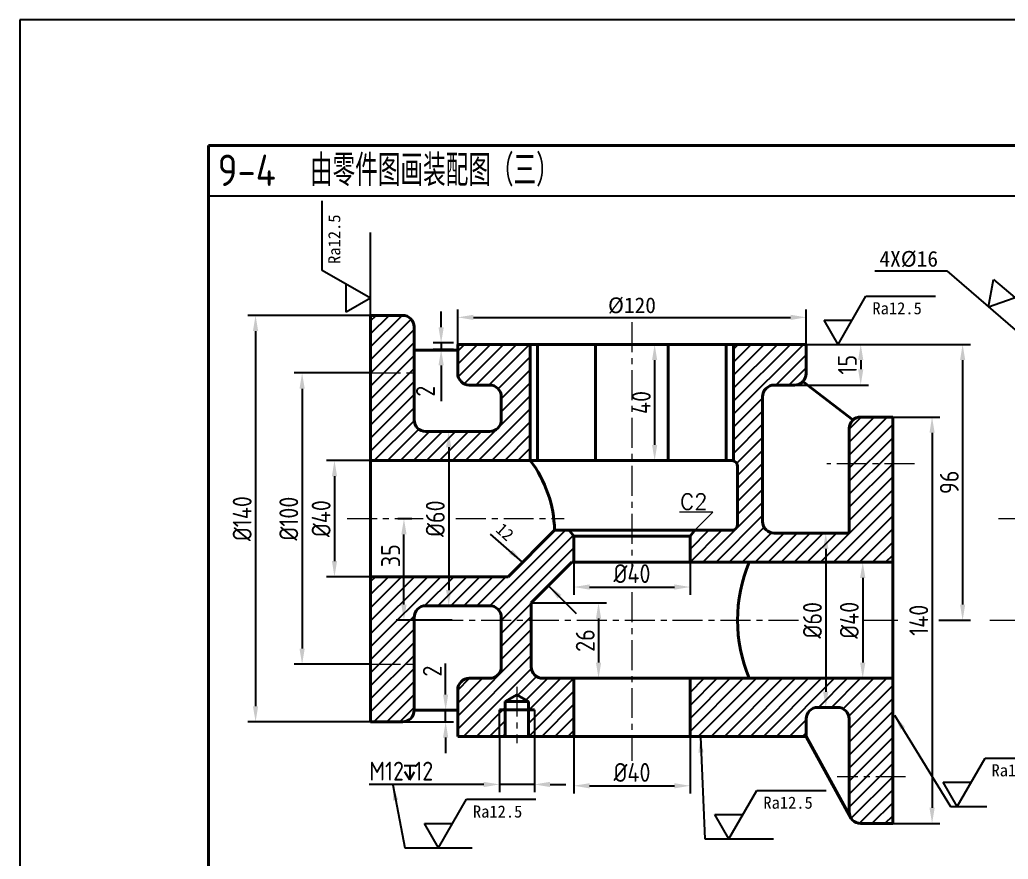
# Model space of a CAD drawing. Header units: millimetres. Extents: x 645 to 2308, y 762 to 2069.
# Drawn here: x 662 to 819.3, y 1595.6 to 1729.2 of the extents above; entities that cross this region are included whole.
import ezdxf

# ---------------------------------------------------------------- set-up
doc = ezdxf.new("R2010")
doc.units = ezdxf.units.MM
doc.linetypes.add('CENTER', pattern=[50.8, 31.75, -6.35, 6.35, -6.35])
doc.layers.add('文字', color=7, linetype='Continuous')
doc.layers.add('细实线', color=7, linetype='Continuous')
for name, color, linetype, lineweight in [('点划线', 7, 'CENTER', 15), ('点画线', 7, 'CENTER', 15), ('粗实线', 7, 'Continuous', 40)]:
    doc.layers.add(name, color=color, linetype=linetype, lineweight=lineweight)
doc.styles.add('HZ', font='txt.shx', dxfattribs={"bigfont": 'gbcbig.shx'})
doc.styles.add('汉字', font='gbenor.shx', dxfattribs={"bigfont": 'gbcbig.shx'})
doc.dimstyles.new('111', dxfattribs={"dimtxt": 3, "dimasz": 2.5, "dimexe": 1.25, "dimexo": 0.625, "dimgap": 1, "dimtad": 1, "dimdsep": 46, "dimtxsty": '汉字', "dimcen": 2.5, "dimadec": 0, "dimazin": 0, "dimtfac": 1, "dimtmove": 0, "dimatfit": 3, "dimfxl": 0, "dimarcsym": 0})
doc.dimstyles.new('ISO-25', dxfattribs={"dimtxt": 3, "dimasz": 2.5, "dimexe": 1.25, "dimexo": 0, "dimtad": 1, "dimdec": 0, "dimdsep": 46, "dimtxsty": '汉字', "dimcen": 2.5, "dimadec": 0, "dimazin": 0, "dimtfac": 1, "dimtdec": 0, "dimtmove": 0, "dimatfit": 3, "dimfxl": 0, "dimarcsym": 0})
doc.dimstyles.new('水平', dxfattribs={"dimtxt": 2.5, "dimasz": 2.5, "dimexe": 1.25, "dimexo": 0, "dimtad": 1, "dimtih": 1, "dimtoh": 1, "dimdsep": 46, "dimtxsty": 'Standard', "dimcen": 2.5, "dimadec": 0, "dimazin": 2, "dimtfac": 1, "dimtmove": 0, "dimatfit": 3, "dimfxl": 0, "dimarcsym": 0})
doc.dimstyles.new('直径', dxfattribs={"dimtxt": 2.5, "dimasz": 2.5, "dimexe": 1.25, "dimexo": 0, "dimtad": 1, "dimtoh": 1, "dimdsep": 46, "dimtxsty": 'Standard', "dimcen": 2.5, "dimadec": 0, "dimazin": 2, "dimtfac": 1, "dimtmove": 0, "dimatfit": 3, "dimldrblk": 'NONE', "dimfxl": 0, "dimarcsym": 0})
pattern_1 = [(45, (551.1057, 1242.816), (-1.0372196, 1.0372196), [])]

# ---------------------------------------------------------------- blocks, each defined once
blk = doc.blocks.new('*D324')
at = {"layer": 'Defpoints', "color": 0, "transparency": 16777216}
for p in [(787.15, 1681.87), (731.71, 1677.56), (787.15, 1677.56)]:
    blk.add_point(p, dxfattribs=at)
at = {"layer": '细实线', "color": 0, "lineweight": -2, "transparency": 16777216}
for p, q in [((731.71, 1677.56), (731.71, 1683.12)), ((787.15, 1677.56), (787.15, 1683.12)), ((734.21, 1681.87), (784.65, 1681.87))]:
    blk.add_line(p, q, dxfattribs=at)
at = {"layer": '细实线', "color": 0, "transparency": 16777216}
for points in [[(734.21, 1682.28), (734.21, 1681.45), (731.71, 1681.87)], [(784.65, 1682.28), (784.65, 1681.45), (787.15, 1681.87)]]:
    blk.add_solid(points, dxfattribs=at)
at = {"layer": '细实线', "color": 0, "transparency": 16777216, "insert": (759.43, 1683.74), "char_height": 2.5, "attachment_point": 5}
blk.add_mtext('%%c120', dxfattribs=at)
blk = doc.blocks.new('_None')
blk = doc.blocks.new('*D325')
at = {"layer": 'Defpoints', "color": 0, "transparency": 16777216}
for p in [(717.85, 1682.18), (699.55, 1617.5), (717.85, 1617.5)]:
    blk.add_point(p, dxfattribs=at)
at = {"layer": '细实线', "color": 0, "lineweight": -2, "transparency": 16777216}
for p, q in [((717.85, 1682.18), (698.3, 1682.18)), ((699.55, 1679.68), (699.55, 1620)), ((717.85, 1617.5), (698.3, 1617.5))]:
    blk.add_line(p, q, dxfattribs=at)
at = {"layer": '细实线', "color": 0, "transparency": 16777216}
for points in [[(699.13, 1679.68), (699.97, 1679.68), (699.55, 1682.18)], [(699.13, 1620), (699.97, 1620), (699.55, 1617.5)]]:
    blk.add_solid(points, dxfattribs=at)
at = {"layer": '细实线', "color": 0, "transparency": 16777216, "insert": (697.42, 1649.84), "char_height": 3, "attachment_point": 5, "rotation": 90, "style": '汉字'}
blk.add_mtext('%%C140', dxfattribs=at)
blk = doc.blocks.new('*D326')
at = {"layer": 'Defpoints', "color": 0, "transparency": 16777216}
for p in [(717.85, 1673.02), (706.95, 1626.66), (717.85, 1626.66)]:
    blk.add_point(p, dxfattribs=at)
at = {"layer": '细实线', "color": 0, "lineweight": -2, "transparency": 16777216}
for p, q in [((717.85, 1673.02), (705.7, 1673.02)), ((706.95, 1670.52), (706.95, 1629.16)), ((717.85, 1626.66), (705.7, 1626.66))]:
    blk.add_line(p, q, dxfattribs=at)
at = {"layer": '细实线', "color": 0, "transparency": 16777216}
for points in [[(706.54, 1670.52), (707.37, 1670.52), (706.95, 1673.02)], [(706.54, 1629.16), (707.37, 1629.16), (706.95, 1626.66)]]:
    blk.add_solid(points, dxfattribs=at)
at = {"layer": '细实线', "color": 0, "transparency": 16777216, "insert": (704.83, 1649.84), "char_height": 3, "attachment_point": 5, "rotation": 90, "style": '汉字'}
blk.add_mtext('%%C100', dxfattribs=at)
blk = doc.blocks.new('*D327')
at = {"layer": 'Defpoints', "color": 0, "transparency": 16777216}
for p in [(717.85, 1659.08), (712.1, 1640.6), (717.85, 1640.6)]:
    blk.add_point(p, dxfattribs=at)
at = {"layer": '细实线', "color": 0, "lineweight": -2, "transparency": 16777216}
for p, q in [((717.85, 1659.08), (710.85, 1659.08)), ((712.1, 1656.58), (712.1, 1643.1)), ((717.85, 1640.6), (710.85, 1640.6))]:
    blk.add_line(p, q, dxfattribs=at)
at = {"layer": '细实线', "color": 0, "transparency": 16777216}
for points in [[(711.69, 1656.58), (712.52, 1656.58), (712.1, 1659.08)], [(711.69, 1643.1), (712.52, 1643.1), (712.1, 1640.6)]]:
    blk.add_solid(points, dxfattribs=at)
at = {"layer": '细实线', "color": 0, "transparency": 16777216, "insert": (709.98, 1649.84), "char_height": 3, "attachment_point": 5, "rotation": 90, "style": '汉字'}
blk.add_mtext('%%C40', dxfattribs=at)
blk = doc.blocks.new('*D328')
at = {"layer": 'Defpoints', "color": 0, "transparency": 16777216}
for p in [(732.41, 1663.7), (730.27, 1635.98), (732.41, 1635.98)]:
    blk.add_point(p, dxfattribs=at)
at = {"layer": '细实线', "color": 0, "lineweight": -2, "transparency": 16777216}
for p, q in [((732.41, 1663.7), (729.02, 1663.7)), ((730.27, 1661.2), (730.27, 1638.48)), ((732.41, 1635.98), (729.02, 1635.98))]:
    blk.add_line(p, q, dxfattribs=at)
at = {"layer": '细实线', "color": 0, "transparency": 16777216}
for points in [[(729.85, 1661.2), (730.68, 1661.2), (730.27, 1663.7)], [(729.85, 1638.48), (730.68, 1638.48), (730.27, 1635.98)]]:
    blk.add_solid(points, dxfattribs=at)
at = {"layer": '细实线', "color": 0, "transparency": 16777216, "insert": (728.14, 1649.84), "char_height": 3, "attachment_point": 5, "rotation": 90, "style": '汉字'}
blk.add_mtext('%%C60', dxfattribs=at)
blk = doc.blocks.new('*D329')
at = {"layer": 'Defpoints', "color": 0, "transparency": 16777216}
for p in [(722.18, 1649.84), (723.15, 1649.84), (730.84, 1633.67)]:
    blk.add_point(p, dxfattribs=at)
at = {"layer": '细实线', "color": 0, "lineweight": -2, "transparency": 16777216}
for p, q in [((722.18, 1649.84), (724.4, 1649.84)), ((723.15, 1636.17), (723.15, 1647.34)), ((730.84, 1633.67), (721.9, 1633.67))]:
    blk.add_line(p, q, dxfattribs=at)
at = {"layer": '细实线', "color": 0, "transparency": 16777216}
for points in [[(722.74, 1647.34), (723.57, 1647.34), (723.15, 1649.84)], [(722.74, 1636.17), (723.57, 1636.17), (723.15, 1633.67)]]:
    blk.add_solid(points, dxfattribs=at)
at = {"layer": '细实线', "color": 0, "transparency": 16777216, "insert": (721.03, 1643.94), "char_height": 3, "attachment_point": 5, "rotation": 90, "style": '汉字'}
blk.add_mtext('35', dxfattribs=at)
blk = doc.blocks.new('*D330')
at = {"layer": 'Defpoints', "color": 0, "transparency": 16777216}
for p in [(726.82, 1619.35), (729.79, 1619.35), (722.93, 1617.5)]:
    blk.add_point(p, dxfattribs=at)
at = {"layer": '细实线', "color": 0, "lineweight": -2, "transparency": 16777216}
for p, q in [((729.79, 1621.85), (729.79, 1626.81)), ((726.82, 1619.35), (731.04, 1619.35)), ((729.79, 1617.5), (729.79, 1619.35)), ((722.93, 1617.5), (731.04, 1617.5)), ((729.79, 1615), (729.79, 1612.5))]:
    blk.add_line(p, q, dxfattribs=at)
at = {"layer": '细实线', "color": 0, "transparency": 16777216}
for points in [[(729.37, 1621.85), (730.2, 1621.85), (729.79, 1619.35)], [(729.37, 1615), (730.2, 1615), (729.79, 1617.5)]]:
    blk.add_solid(points, dxfattribs=at)
at = {"layer": '细实线', "color": 0, "transparency": 16777216, "insert": (727.66, 1625.58), "char_height": 3, "attachment_point": 5, "rotation": 90, "style": '汉字'}
blk.add_mtext('2', dxfattribs=at)
blk = doc.blocks.new('*D331')
at = {"layer": 'Defpoints', "color": 0, "transparency": 16777216}
for p in [(738.36, 1615.19), (743.9, 1615.19), (743.9, 1607.55)]:
    blk.add_point(p, dxfattribs=at)
at = {"layer": '细实线', "color": 0, "lineweight": -2, "transparency": 16777216}
for p, q in [((738.36, 1615.19), (738.36, 1606.3)), ((743.9, 1615.19), (743.9, 1606.3)), ((735.86, 1607.55), (717.6, 1607.55)), ((743.9, 1607.55), (738.36, 1607.55)), ((746.4, 1607.55), (748.9, 1607.55))]:
    blk.add_line(p, q, dxfattribs=at)
at = {"layer": '细实线', "color": 0, "transparency": 16777216}
for points in [[(735.86, 1607.96), (735.86, 1607.13), (738.36, 1607.55)], [(746.4, 1607.96), (746.4, 1607.13), (743.9, 1607.55)]]:
    blk.add_solid(points, dxfattribs=at)
at = {"layer": '细实线', "color": 0, "transparency": 16777216, "insert": (722.73, 1609.67), "char_height": 3, "attachment_point": 5, "style": '汉字'}
blk.add_mtext('M12 12', dxfattribs=at)
blk = doc.blocks.new('*D332')
at = {"layer": 'Defpoints', "color": 0, "transparency": 16777216}
for p in [(759.43, 1677.56), (759.43, 1659.08), (763.04, 1659.08)]:
    blk.add_point(p, dxfattribs=at)
at = {"layer": '细实线', "color": 0, "lineweight": -2, "transparency": 16777216}
for p, q in [((759.43, 1677.56), (764.29, 1677.56)), ((763.04, 1675.06), (763.04, 1661.58)), ((759.43, 1659.08), (764.29, 1659.08))]:
    blk.add_line(p, q, dxfattribs=at)
at = {"layer": '细实线', "color": 0, "transparency": 16777216}
for points in [[(762.62, 1675.06), (763.45, 1675.06), (763.04, 1677.56)], [(762.62, 1661.58), (763.45, 1661.58), (763.04, 1659.08)]]:
    blk.add_solid(points, dxfattribs=at)
at = {"layer": '细实线', "color": 0, "transparency": 16777216, "insert": (760.91, 1668.32), "char_height": 3, "attachment_point": 5, "rotation": 90, "style": '汉字'}
blk.add_mtext('40', dxfattribs=at)
blk = doc.blocks.new('*D333')
at = {"layer": 'Defpoints', "color": 0, "transparency": 16777216}
for p in [(787.15, 1677.56), (782.06, 1671.1), (795.82, 1671.1)]:
    blk.add_point(p, dxfattribs=at)
at = {"layer": '细实线', "color": 0, "lineweight": -2, "transparency": 16777216}
for p, q in [((787.15, 1677.56), (797.07, 1677.56)), ((795.82, 1675.06), (795.82, 1673.6)), ((782.06, 1671.1), (797.07, 1671.1))]:
    blk.add_line(p, q, dxfattribs=at)
at = {"layer": '细实线', "color": 0, "transparency": 16777216}
for points in [[(795.41, 1675.06), (796.24, 1675.06), (795.82, 1677.56)], [(795.41, 1673.6), (796.24, 1673.6), (795.82, 1671.1)]]:
    blk.add_solid(points, dxfattribs=at)
at = {"layer": '细实线', "color": 0, "transparency": 16777216, "insert": (793.7, 1674.33), "char_height": 3, "attachment_point": 5, "rotation": 90, "style": '汉字'}
blk.add_mtext('15', dxfattribs=at)
blk = doc.blocks.new('*D334')
at = {"layer": 'Defpoints', "color": 0, "transparency": 16777216}
for p in [(743.41, 1636.45), (750.19, 1624.43), (754.11, 1624.43)]:
    blk.add_point(p, dxfattribs=at)
at = {"layer": '细实线', "color": 0, "lineweight": -2, "transparency": 16777216}
for p, q in [((743.41, 1636.45), (755.36, 1636.45)), ((754.11, 1633.95), (754.11, 1626.93)), ((750.19, 1624.43), (755.36, 1624.43))]:
    blk.add_line(p, q, dxfattribs=at)
at = {"layer": '细实线', "color": 0, "transparency": 16777216}
for points in [[(753.7, 1633.95), (754.53, 1633.95), (754.11, 1636.45)], [(753.7, 1626.93), (754.53, 1626.93), (754.11, 1624.43)]]:
    blk.add_solid(points, dxfattribs=at)
at = {"layer": '细实线', "color": 0, "transparency": 16777216, "insert": (751.99, 1630.44), "char_height": 3, "attachment_point": 5, "rotation": 90, "style": '汉字'}
blk.add_mtext('26', dxfattribs=at)
blk = doc.blocks.new('*D335')
at = {"layer": 'Defpoints', "color": 0, "transparency": 16777216}
for p in [(750.19, 1642.91), (768.67, 1642.91), (768.67, 1638.96)]:
    blk.add_point(p, dxfattribs=at)
at = {"layer": '细实线', "color": 0, "lineweight": -2, "transparency": 16777216}
for p, q in [((750.19, 1642.91), (750.19, 1637.71)), ((768.67, 1642.91), (768.67, 1637.71)), ((752.69, 1638.96), (766.17, 1638.96))]:
    blk.add_line(p, q, dxfattribs=at)
at = {"layer": '细实线', "color": 0, "transparency": 16777216}
for points in [[(752.69, 1639.38), (752.69, 1638.54), (750.19, 1638.96)], [(766.17, 1639.38), (766.17, 1638.54), (768.67, 1638.96)]]:
    blk.add_solid(points, dxfattribs=at)
at = {"layer": '细实线', "color": 0, "transparency": 16777216, "insert": (759.43, 1641.09), "char_height": 3, "attachment_point": 5, "style": '汉字'}
blk.add_mtext('%%C40', dxfattribs=at)
blk = doc.blocks.new('*D336')
at = {"layer": 'Defpoints', "color": 0, "transparency": 16777216}
for p in [(788.32, 1647.53), (790.26, 1619.81), (790.56, 1619.81)]:
    blk.add_point(p, dxfattribs=at)
at = {"layer": '细实线', "color": 0, "lineweight": -2, "transparency": 16777216}
for p, q in [((788.32, 1647.53), (791.51, 1647.53)), ((790.26, 1645.03), (790.26, 1622.31)), ((790.56, 1619.81), (789.01, 1619.81))]:
    blk.add_line(p, q, dxfattribs=at)
at = {"layer": '细实线', "color": 0, "transparency": 16777216}
for points in [[(789.84, 1645.03), (790.68, 1645.03), (790.26, 1647.53)], [(789.84, 1622.31), (790.68, 1622.31), (790.26, 1619.81)]]:
    blk.add_solid(points, dxfattribs=at)
at = {"layer": '细实线', "color": 0, "transparency": 16777216, "insert": (788.14, 1633.67), "char_height": 3, "attachment_point": 5, "rotation": 90, "style": '汉字'}
blk.add_mtext('%%C60', dxfattribs=at)
blk = doc.blocks.new('*D337')
at = {"layer": 'Defpoints', "color": 0, "transparency": 16777216}
for p in [(800.91, 1642.91), (796.14, 1624.43), (800.91, 1624.43)]:
    blk.add_point(p, dxfattribs=at)
at = {"layer": '细实线', "color": 0, "lineweight": -2, "transparency": 16777216}
for p, q in [((800.91, 1642.91), (794.89, 1642.91)), ((796.14, 1640.41), (796.14, 1626.93)), ((800.91, 1624.43), (794.89, 1624.43))]:
    blk.add_line(p, q, dxfattribs=at)
at = {"layer": '细实线', "color": 0, "transparency": 16777216}
for points in [[(795.72, 1640.41), (796.56, 1640.41), (796.14, 1642.91)], [(795.72, 1626.93), (796.56, 1626.93), (796.14, 1624.43)]]:
    blk.add_solid(points, dxfattribs=at)
at = {"layer": '细实线', "color": 0, "transparency": 16777216, "insert": (794.01, 1633.67), "char_height": 3, "attachment_point": 5, "rotation": 90, "style": '汉字'}
blk.add_mtext('%%C40', dxfattribs=at)
blk = doc.blocks.new('*D301')
at = {"layer": 'Defpoints', "color": 0, "transparency": 16777216}
for p in [(799.83, 1666.01), (799.83, 1601.33), (807.17, 1601.33)]:
    blk.add_point(p, dxfattribs=at)
at = {"layer": '细实线', "color": 0, "lineweight": -2, "transparency": 16777216}
for p, q in [((799.83, 1666.01), (808.42, 1666.01)), ((807.17, 1663.51), (807.17, 1603.83)), ((799.83, 1601.33), (808.42, 1601.33))]:
    blk.add_line(p, q, dxfattribs=at)
at = {"layer": '细实线', "color": 0, "transparency": 16777216}
for points in [[(806.76, 1663.51), (807.59, 1663.51), (807.17, 1666.01)], [(806.76, 1603.83), (807.59, 1603.83), (807.17, 1601.33)]]:
    blk.add_solid(points, dxfattribs=at)
at = {"layer": '细实线', "color": 0, "transparency": 16777216, "insert": (805.05, 1633.67), "char_height": 3, "attachment_point": 5, "rotation": 90, "style": '汉字'}
blk.add_mtext('140', dxfattribs=at)
blk = doc.blocks.new('*D302')
at = {"layer": 'Defpoints', "color": 0, "transparency": 16777216}
for p in [(787.15, 1677.56), (808.25, 1633.67), (812.03, 1633.67)]:
    blk.add_point(p, dxfattribs=at)
at = {"layer": '细实线', "color": 0, "lineweight": -2, "transparency": 16777216}
for p, q in [((787.15, 1677.56), (813.28, 1677.56)), ((812.03, 1675.06), (812.03, 1636.17)), ((808.25, 1633.67), (813.28, 1633.67))]:
    blk.add_line(p, q, dxfattribs=at)
at = {"layer": '细实线', "color": 0, "transparency": 16777216}
for points in [[(811.62, 1675.06), (812.45, 1675.06), (812.03, 1677.56)], [(811.62, 1636.17), (812.45, 1636.17), (812.03, 1633.67)]]:
    blk.add_solid(points, dxfattribs=at)
at = {"layer": '细实线', "color": 0, "transparency": 16777216, "insert": (809.91, 1655.62), "char_height": 3, "attachment_point": 5, "rotation": 90, "style": '汉字'}
blk.add_mtext('96', dxfattribs=at)
blk = doc.blocks.new('*D338')
at = {"layer": 'Defpoints', "color": 0, "transparency": 16777216}
for p in [(750.19, 1615.19), (768.67, 1615.19), (768.67, 1607.34)]:
    blk.add_point(p, dxfattribs=at)
at = {"layer": '细实线', "color": 0, "lineweight": -2, "transparency": 16777216}
for p, q in [((750.19, 1615.19), (750.19, 1606.09)), ((768.67, 1615.19), (768.67, 1606.09)), ((752.69, 1607.34), (766.17, 1607.34))]:
    blk.add_line(p, q, dxfattribs=at)
at = {"layer": '细实线', "color": 0, "transparency": 16777216}
for points in [[(752.69, 1607.75), (752.69, 1606.92), (750.19, 1607.34)], [(766.17, 1607.75), (766.17, 1606.92), (768.67, 1607.34)]]:
    blk.add_solid(points, dxfattribs=at)
at = {"layer": '细实线', "color": 0, "transparency": 16777216, "insert": (759.43, 1609.46), "char_height": 3, "attachment_point": 5, "style": '汉字'}
blk.add_mtext('%%C40', dxfattribs=at)
blk = doc.blocks.new('*D339')
at = {"layer": 'Defpoints', "color": 0, "transparency": 16777216}
for p in [(833.76, 1668.35), (839.36, 1663.52)]:
    blk.add_point(p, dxfattribs=at)
at = {"layer": '细实线', "color": 0, "lineweight": -2, "transparency": 16777216}
for p, q in [((798.04, 1689.26), (809.5, 1689.26)), ((809.5, 1689.26), (831.86, 1669.98)), ((839.36, 1663.52), (833.76, 1668.35)), ((841.25, 1661.89), (843.14, 1660.26))]:
    blk.add_line(p, q, dxfattribs=at)
at = {"layer": '细实线', "color": 0, "transparency": 16777216}
for points in [[(832.14, 1670.3), (831.59, 1669.66), (833.76, 1668.35)], [(841.52, 1662.2), (840.98, 1661.57), (839.36, 1663.52)]]:
    blk.add_solid(points, dxfattribs=at)
at = {"layer": '细实线', "color": 0, "transparency": 16777216, "insert": (803.46, 1691.13), "char_height": 2.5, "attachment_point": 5}
blk.add_mtext('4X%%C16', dxfattribs=at)
blk = doc.blocks.new('粗糙度')
at = {"layer": '细实线'}
for p, q in [((0, 0), (5.77, 10)), ((5.77, 10), (20.11, 10)), ((-2.89, 5), (2.89, 5)), ((0, 0), (-2.89, 5))]:
    blk.add_line(p, q, dxfattribs=at)
blk = doc.blocks.new('12.5')
at = {"layer": '细实线'}
blk.add_blockref('粗糙度', (0, 0), dxfattribs=at)
at = {"layer": '细实线', "insert": (7.11, 8.72), "char_height": 2.5, "width": 15.7949, "attachment_point": 1}
blk.add_mtext('Ra12.5', dxfattribs=at)
blk = doc.blocks.new('*D306')
at = {"layer": 'Defpoints', "color": 0, "transparency": 16777216}
for p in [(729.07, 1676.73), (731.68, 1677.79), (731.68, 1676.73)]:
    blk.add_point(p, dxfattribs=at)
at = {"layer": '细实线', "color": 0, "lineweight": -2, "transparency": 16777216}
for p, q in [((729.07, 1680.29), (729.07, 1682.79)), ((731.05, 1677.79), (727.82, 1677.79)), ((731.05, 1676.73), (727.82, 1676.73)), ((729.07, 1677.79), (729.07, 1676.73)), ((729.07, 1674.23), (729.07, 1668.51))]:
    blk.add_line(p, q, dxfattribs=at)
at = {"layer": '细实线', "color": 0, "transparency": 16777216}
for points in [[(728.65, 1680.29), (729.49, 1680.29), (729.07, 1677.79)], [(728.65, 1674.23), (729.49, 1674.23), (729.07, 1676.73)]]:
    blk.add_solid(points, dxfattribs=at)
at = {"layer": '细实线', "color": 0, "transparency": 16777216, "insert": (726.57, 1670.12), "char_height": 3, "attachment_point": 5, "rotation": 90, "style": '汉字'}
blk.add_mtext('2', dxfattribs=at)

msp = doc.modelspace()

# ---------------------------------------------------------------- hatches: boundary and pattern name
at = {"layer": '细实线'}
h = msp.add_hatch(dxfattribs=at)
h.set_pattern_fill('ANSI31', color=256, scale=0.462, style=0)
h.set_pattern_definition(pattern_1)
h.paths.add_polyline_path([(724.7766, 1680.3351, 0.41421356), (722.9286, 1682.1831), (717.8466, 1682.1831), (717.8466, 1659.0831), (743.2566, 1659.0831), (743.2566, 1677.5631), (731.7066, 1677.5631), (731.7066, 1676.6391), (731.7066, 1672.9431, 0.41421356), (733.5546, 1671.0951), (736.7886, 1671.0951, -0.41421356), (738.6366, 1669.2471), (738.6366, 1665.5511, -0.41421356), (736.7886, 1663.7031), (734.0166, 1663.7031), (726.6246, 1663.7031, -0.41421356), (724.7766, 1665.5511)])
h = msp.add_hatch(dxfattribs=at)
h.set_pattern_fill('ANSI31', color=256, scale=0.462, style=0)
h.set_pattern_definition(pattern_1)
h.paths.add_polyline_path([(775.5966, 1659.0351, -0.32224149), (776.2265, 1658.1591), (776.2265, 1648.9192, -0.41421356), (775.3025, 1647.9952), (775.1015, 1647.9952), (769.4296, 1647.9952), (768.6666, 1647.0712), (768.6666, 1642.9126), (800.9055, 1642.9126), (800.9055, 1666.0131), (795.8235, 1666.0131, 0.41421356), (793.9755, 1664.1651), (793.9755, 1647.5331), (787.1466, 1647.5331), (782.0646, 1647.5331, -0.41421356), (780.2166, 1649.3811), (780.2166, 1665.8953), (780.2166, 1669.2471, -0.41421356), (782.0646, 1671.0951), (785.2986, 1671.0951, 0.41421356), (787.1466, 1672.9431), (787.1466, 1677.5631), (775.5966, 1677.5631)])
h = msp.add_hatch(dxfattribs=at)
h.set_pattern_fill('ANSI31', color=256, scale=0.462, style=0)
h.set_pattern_definition(pattern_1)
h.paths.add_polyline_path([(726.6246, 1635.9831), (736.7886, 1635.9831, -0.41421356), (738.6366, 1634.1351), (738.6366, 1633.6731), (743.4059, 1633.6731), (743.4059, 1636.4457), (749.8728, 1642.9126), (750.1866, 1642.9126), (750.1866, 1647.0712), (749.4236, 1647.9952), (747.115, 1647.9952), (739.723, 1640.6031), (717.8466, 1640.6031), (717.8466, 1617.5031), (722.9286, 1617.5031, 0.41421356), (724.7766, 1619.3511), (724.7766, 1634.1351, -0.41421356)])
h.paths.add_polyline_path([(743.4059, 1626.2817), (743.4059, 1633.6731), (738.6366, 1633.6731), (738.6366, 1626.2817, -0.41421356), (736.7886, 1624.4337), (733.5546, 1624.4337, 0.41421356), (731.7066, 1622.5857), (731.7066, 1615.1937), (738.3593, 1615.1937), (738.3593, 1619.4299), (739.2833, 1619.4299), (739.2833, 1620.7377), (741.1313, 1621.8046), (742.9793, 1620.7377), (742.9793, 1619.4299), (743.9033, 1619.4299), (743.9033, 1615.1937), (750.1866, 1615.1937), (750.1866, 1624.4337), (745.2539, 1624.4337, -0.41421356)])
h.paths.add_polyline_path([(743.9033, 1619.4299), (742.9793, 1619.4299), (742.9793, 1615.1937), (743.9033, 1615.1937)], flags=17)
h.paths.add_polyline_path([(739.2833, 1619.4299), (738.3593, 1619.4299), (738.3593, 1615.1937), (739.2833, 1615.1937)], flags=17)
h = msp.add_hatch(dxfattribs=at)
h.set_pattern_fill('ANSI31', color=256, scale=0.462, style=0)
h.set_pattern_definition(pattern_1)
h.paths.add_polyline_path([(787.1466, 1615.1937), (787.1466, 1617.9651, -0.41421356), (788.9946, 1619.8131), (792.1275, 1619.8131, -0.41421356), (793.9755, 1617.9651), (793.9755, 1603.1811, 0.10080021), (794.1227, 1602.4584), (794.2987, 1602.137, 0.24746572), (795.8235, 1601.3331), (800.9055, 1601.3331), (800.9055, 1624.4337), (768.6666, 1624.4337), (768.6666, 1615.1937)])

# ---------------------------------------------------------------- linework, layer by layer
at = {"layer": '点划线'}
for p, q in [((772.3148, 1650.8804), (766.9945, 1650.8804)), ((769.4296, 1647.9952), (772.3148, 1650.8804)), ((796.14, 1633.6731), (801.7138, 1633.6731))]:
    msp.add_line(p, q, dxfattribs=at)
at = {"layer": '点画线', "ltscale": 0.15}
for p, q in [((759.4266, 1681.0995), (759.4266, 1642.131)), ((717.8466, 1673.0215), (724.7766, 1673.0215)), ((804.3858, 1658.5744), (790.45, 1658.5744)), ((714.1065, 1649.8431), (726.2013, 1649.8431)), ((731.4002, 1649.8431), (748.6236, 1649.8431)), ((817.7471, 1649.8431), (853.7887, 1649.8431)), ((759.4266, 1638.1298), (759.4266, 1611.3096)), ((727.8032, 1633.6731), (786.1889, 1633.6731)), ((816.3475, 1633.6731), (889.5842, 1633.6731)), ((717.8466, 1626.6648), (724.7766, 1626.6648)), ((741.1313, 1623.0987), (741.1313, 1614.1284)), ((802.9701, 1608.7719), (792.0781, 1608.7719))]:
    msp.add_line(p, q, dxfattribs=at)
at = {"layer": '粗实线', "color": 7}
for p, q in [((1017.0363, 1709.2201), (692.0363, 1709.2201)), ((692.0363, 1709.2201), (692.0363, 1481.2201))]:
    msp.add_line(p, q, dxfattribs=at)
at = {"layer": '粗实线'}
for p, q in [((717.8466, 1682.1831), (717.8466, 1649.8431)), ((717.8466, 1682.1831), (722.9286, 1682.1831)), ((724.7766, 1680.3351), (724.7766, 1665.5511)), ((731.7066, 1676.6391), (724.7766, 1676.6391)), ((731.7066, 1677.5631), (731.7066, 1672.9431)), ((731.7066, 1677.5631), (787.1466, 1677.5631)), ((731.7066, 1677.5631), (731.7066, 1676.6391)), ((743.2566, 1677.5631), (743.2566, 1659.0831)), ((759.4266, 1677.5631), (744.4116, 1677.5631)), ((744.4116, 1677.5631), (744.4116, 1659.0831)), ((759.4266, 1677.5631), (753.6516, 1677.5631)), ((753.6516, 1677.5631), (753.6516, 1659.0831)), ((765.2016, 1677.5631), (765.2016, 1659.0831)), ((774.4416, 1677.5631), (774.4416, 1659.0831)), ((775.5966, 1677.5631), (775.5966, 1659.0831)), ((787.1466, 1677.5631), (787.1466, 1672.9431)), ((786.6053, 1671.6364), (794.5919, 1665.5429)), ((733.5546, 1671.0951), (736.7886, 1671.0951)), ((782.0646, 1671.0951), (785.2986, 1671.0951)), ((738.6366, 1669.2471), (738.6366, 1665.5511)), ((780.2166, 1669.2471), (780.2166, 1665.8953)), ((780.2166, 1649.3811), (780.2166, 1665.8953)), ((795.8235, 1666.0131), (800.9055, 1666.0131)), ((800.9055, 1633.6731), (800.9055, 1666.0131)), ((793.9755, 1664.1651), (793.9755, 1647.5331)), ((726.6246, 1663.7031), (734.0166, 1663.7031)), ((736.7886, 1663.7031), (734.0166, 1663.7031)), ((717.8466, 1659.0831), (775.3025, 1659.0831)), ((776.2265, 1658.1591), (776.2265, 1648.9192)), ((717.8466, 1617.5031), (717.8466, 1649.8431)), ((747.115, 1647.9952), (739.723, 1640.6031)), ((747.115, 1647.9952), (750.1866, 1647.9952)), ((750.1866, 1647.0712), (749.4236, 1647.9952)), ((759.4266, 1647.9952), (750.1866, 1647.9952)), ((759.4266, 1647.0712), (750.1866, 1647.0712)), ((750.1866, 1647.0712), (750.1866, 1642.9126)), ((759.3935, 1647.9952), (775.3025, 1647.9952)), ((759.4266, 1647.0712), (768.6666, 1647.0712)), ((768.6666, 1647.0712), (769.4296, 1647.9952)), ((768.6666, 1647.0712), (768.6666, 1642.9126)), ((775.3025, 1647.9952), (775.1015, 1647.9952)), ((787.1466, 1647.5331), (782.0646, 1647.5331)), ((787.1466, 1647.5331), (793.9755, 1647.5331)), ((749.8728, 1642.9126), (743.4059, 1636.4457)), ((759.3255, 1642.9126), (749.8728, 1642.9126)), ((759.3255, 1642.9126), (800.9055, 1642.9126)), ((717.8466, 1640.6031), (739.723, 1640.6031)), ((726.6246, 1635.9831), (736.7886, 1635.9831)), ((743.4059, 1636.4457), (743.4059, 1626.2817)), ((724.7766, 1619.3511), (724.7766, 1634.1351)), ((738.6366, 1626.2817), (738.6366, 1634.1351)), ((800.9055, 1624.4337), (800.9055, 1633.6731)), ((800.9055, 1633.6731), (800.9055, 1601.3331)), ((733.5546, 1624.4337), (736.7886, 1624.4337)), ((745.2539, 1624.4337), (759.4266, 1624.4337)), ((750.1866, 1615.1937), (750.1866, 1624.4337)), ((759.3255, 1624.4337), (800.9055, 1624.4337)), ((768.6666, 1624.4337), (768.6666, 1615.1937)), ((731.7066, 1615.1937), (731.7066, 1622.5857)), ((739.2833, 1620.7377), (741.1313, 1621.8046)), ((742.9793, 1620.7377), (741.1313, 1621.8046)), ((739.2833, 1615.1937), (739.2833, 1620.7377)), ((739.2833, 1620.7377), (742.9793, 1620.7377)), ((742.9793, 1620.7377), (742.9793, 1615.1937)), ((788.9946, 1619.8131), (792.1275, 1619.8131)), ((724.7766, 1619.3511), (731.7066, 1619.3511)), ((738.3593, 1619.4299), (743.9033, 1619.4299)), ((717.8466, 1617.5031), (722.9286, 1617.5031)), ((787.1466, 1617.9651), (787.1466, 1615.1937)), ((793.9755, 1603.1811), (793.9755, 1617.9651)), ((750.1866, 1615.1937), (731.7066, 1615.1937)), ((759.4266, 1615.1937), (750.1866, 1615.1937)), ((787.1466, 1615.1937), (759.4266, 1615.1937)), ((787.1466, 1615.1937), (794.2987, 1602.137)), ((800.9055, 1601.3331), (795.8235, 1601.3331))]:
    msp.add_line(p, q, dxfattribs=at)
for centre, radius, start, end in [((722.9286, 1680.3351), 1.848, 0, 90), ((733.5546, 1672.9431), 1.848, 180, 270), ((785.2986, 1672.9431), 1.848, 270, 0), ((736.7886, 1669.2471), 1.848, 0, 90), ((782.0646, 1669.2471), 1.848, 90, 180), ((726.6246, 1665.5511), 1.848, 180, 270), ((736.7886, 1665.5511), 1.848, 270, 0), ((795.8235, 1664.1651), 1.848, 90, 180), ((728.0908, 1647.5904), 19.0285, 1.218789, 37.154994), ((775.3025, 1658.1591), 0.924, 0, 90), ((775.3025, 1648.9192), 0.924, 270, 0), ((782.0646, 1649.3811), 1.848, 180, 270), ((800.3359, 1633.6731), 24.1093, 157.466023, 202.533977), ((726.6246, 1634.1351), 1.848, 90, 180), ((736.7886, 1634.1351), 1.848, 0, 90), ((736.7886, 1626.2817), 1.848, 270, 0), ((745.2539, 1626.2817), 1.848, 180, 270), ((733.5546, 1622.5857), 1.848, 90, 180), ((788.9946, 1617.9651), 1.848, 90, 180), ((792.1275, 1617.9651), 1.848, 0, 90), ((722.9286, 1619.3511), 1.848, 270, 0), ((795.8235, 1603.1811), 1.848, 180, 270)]:
    msp.add_arc(centre, radius, start, end, dxfattribs=at)
at = {"layer": '细实线', "color": 7}
for p, q in [((1034.0363, 1729.2201), (662.0363, 1729.2201)), ((662.0363, 1729.2201), (662.0363, 1464.2201)), ((692.0363, 1701.2201), (1017.0363, 1701.2201))]:
    msp.add_line(p, q, dxfattribs=at)
at = {"layer": '细实线'}
for p, q in [((717.8466, 1682.1831), (717.8466, 1695.377)), ((717.8466, 1673.0215), (713.9621, 1673.0215)), ((717.8466, 1626.6648), (713.9621, 1626.6648)), ((738.3593, 1615.1937), (738.3593, 1619.4299)), ((743.9033, 1619.4299), (743.9033, 1615.1937)), ((723.208, 1610.5845), (724.9265, 1610.5845)), ((724.0672, 1610.5845), (724.0672, 1608.2563)), ((724.0672, 1608.2563), (723.3172, 1609.5553)), ((724.0672, 1608.2563), (724.8172, 1609.5553)), ((810.1013, 1604.0513), (815.8631, 1604.0513)), ((771.0037, 1598.8979), (781.9252, 1598.8979)), ((723.3193, 1597.4847), (733.9858, 1597.4847))]:
    msp.add_line(p, q, dxfattribs=at)

# ---------------------------------------------------------------- block references
for p, xscale, yscale, zscale, rotation in [((717.8177, 1684.9012), 0.7699999999999818, 0.7699999999999818, 0.7699999999999818, 90), ((816.1293, 1683.543), 0.7699999999999205, 0.7699999999999205, 0.7699999999999205, 319.2395013018541)]:
    msp.add_blockref('12.5', p, dxfattribs=dict(at, xscale=xscale, yscale=yscale, zscale=zscale, rotation=rotation))
at = {"layer": '细实线', "xscale": 0.7699999999999818, "yscale": 0.7699999999999818, "zscale": 0.7699999999999818}
for p in [(792.2069, 1677.5631), (811.1524, 1604.0513), (774.8594, 1598.8979), (728.6525, 1597.4847)]:
    msp.add_blockref('12.5', p, dxfattribs=at)

# ---------------------------------------------------------------- texts
at = {"layer": '文字', "color": 7, "insert": (693.5363, 1705.2201), "char_height": 5, "width": 313.5, "attachment_point": 4, "style": '汉字'}
msp.add_mtext('9-4  由零件图画装配图（三）', dxfattribs=at)
at = {"layer": '点划线', "insert": (767.0776, 1653.7881), "char_height": 2.5, "width": 6.481374, "attachment_point": 1, "style": 'HZ'}
msp.add_mtext('C2', dxfattribs=at)
at = {"layer": '细实线', "insert": (738.9066, 1649.3225), "char_height": 1.925, "width": 4.867596, "attachment_point": 1, "rotation": 317.780162}
msp.add_mtext('12', dxfattribs=at)

# ---------------------------------------------------------------- dimensions: what is measured, and where the dimension line sits
at = {"layer": '细实线'}
dim = msp.add_diameter_dim_2p(p1=(839.3569, 1663.5214), p2=(833.7579, 1668.3477), text='4X%%C16', dimstyle='水平', dxfattribs=at)
dim.commit()
dim.dimension.update_dxf_attribs({"geometry": '*D339', "text_midpoint": (803.4556, 1689.2597), "dimtype": 163})
dim = msp.add_linear_dim(base=(787.1466, 1681.8677), p1=(731.7066, 1677.5631), p2=(787.1466, 1677.5631), text='%%c120', dimstyle='直径', override={"dimtxt": 2.5, "dimpost": '%%c<>'}, dxfattribs=at)
dim.commit()
dim.dimension.update_dxf_attribs({"geometry": '*D324', "text_midpoint": (759.4266, 1683.7427)})
for base, p1, p2, text, dimstyle, picture, middle in [((729.0706, 1676.7263), (731.6776, 1677.7873), (731.6776, 1676.7263), '2', '111', '*D306', (726.5706, 1670.1195)), ((763.0368, 1659.0831), (759.4266, 1677.5631), (759.4266, 1659.0831), '40', 'ISO-25', '*D332', (760.9118, 1668.3231)), ((795.8235, 1671.0951), (787.1466, 1677.5631), (782.0646, 1671.0951), '15', 'ISO-25', '*D333', (793.6985, 1674.3291)), ((812.0336, 1633.6731), (787.1466, 1677.5631), (808.2454, 1633.6731), '96', 'ISO-25', '*D302', (809.9086, 1655.6181)), ((706.9535, 1626.6648), (717.8466, 1673.0215), (717.8466, 1626.6648), '%%C100', 'ISO-25', '*D326', (704.8285, 1649.8431)), ((807.1738, 1601.3331), (799.8339, 1666.0131), (799.8339, 1601.3331), '140', 'ISO-25', '*D301', (805.0488, 1633.6731)), ((730.2679, 1635.9831), (732.4134, 1663.7031), (732.4134, 1635.9831), '%%C60', 'ISO-25', '*D328', (728.1429, 1649.8431)), ((712.1027, 1640.6031), (717.8466, 1659.0831), (717.8466, 1640.6031), '%%C40', 'ISO-25', '*D327', (709.9777, 1649.8431)), ((790.2608, 1619.8131), (788.3151, 1647.5331), (790.561, 1619.8131), '%%C60', 'ISO-25', '*D336', (788.1358, 1633.6731)), ((754.1126, 1624.4337), (743.4059, 1636.4457), (750.1866, 1624.4337), '26', 'ISO-25', '*D334', (751.9876, 1630.4397)), ((729.7867, 1619.3511), (722.9286, 1617.5031), (726.8234, 1619.3511), '2', 'ISO-25', '*D330', (727.6617, 1625.583))]:
    dim = msp.add_linear_dim(base=base, p1=p1, p2=p2, angle=90, text=text, dimstyle=dimstyle, dxfattribs=at)
    dim.commit()
    dim.dimension.update_dxf_attribs({"geometry": picture, "text_midpoint": middle})
for base, p1, p2, text, picture, middle in [((699.5493, 1617.5031), (717.8466, 1682.1831), (717.8466, 1617.5031), '%%C140', '*D325', (699.5493, 1649.8431)), ((723.154, 1649.8431), (730.8354, 1633.6731), (722.1796, 1649.8431), '35', '*D329', (723.154, 1643.9446)), ((796.14, 1624.4337), (800.9055, 1642.9126), (800.9055, 1624.4337), '%%C40', '*D337', (796.14, 1633.6731))]:
    dim = msp.add_linear_dim(base=base, p1=p1, p2=p2, angle=90, text=text, dimstyle='ISO-25', dxfattribs=at)
    dim.commit()
    dim.dimension.update_dxf_attribs({"geometry": picture, "text_midpoint": middle, "dimtype": 160})
for base, p1, p2, picture, middle in [((768.6666, 1638.961), (750.1866, 1642.9126), (768.6666, 1642.9126), '*D335', (759.4266, 1641.086)), ((768.6666, 1607.3366), (750.1866, 1615.1937), (768.6666, 1615.1937), '*D338', (759.4266, 1609.4616))]:
    dim = msp.add_linear_dim(base=base, p1=p1, p2=p2, text='%%C40', dimstyle='ISO-25', dxfattribs=at)
    dim.commit()
    dim.dimension.update_dxf_attribs({"geometry": picture, "text_midpoint": middle})
dim = msp.add_linear_dim(base=(743.9033, 1607.5471), p1=(738.3593, 1615.1937), p2=(743.9033, 1615.1937), text='M12 12', dimstyle='ISO-25', dxfattribs=at)
dim.commit()
dim.dimension.update_dxf_attribs({"geometry": '*D331', "text_midpoint": (722.7343, 1607.5471), "dimtype": 160})

# ---------------------------------------------------------------- leaders
for points, dimstyle in [([(742.0401, 1642.9203), (736.9374, 1647.381)], 'ISO-25'), ([(746.1192, 1639.1996), (750.5786, 1634.7402)], 'ISO-25'), ([(801.206, 1618.5922), (810.1013, 1604.0513)], '水平'), ([(770.3073, 1615.1352), (771.0037, 1598.8979)], '水平'), ([(721.3637, 1607.4802), (723.3193, 1597.4847)], '水平')]:
    msp.add_leader(points, dimstyle=dimstyle, override={"dimgap": 0.625, "dimtad": 0}, dxfattribs=at)

doc.saveas('drawing.dxf')
